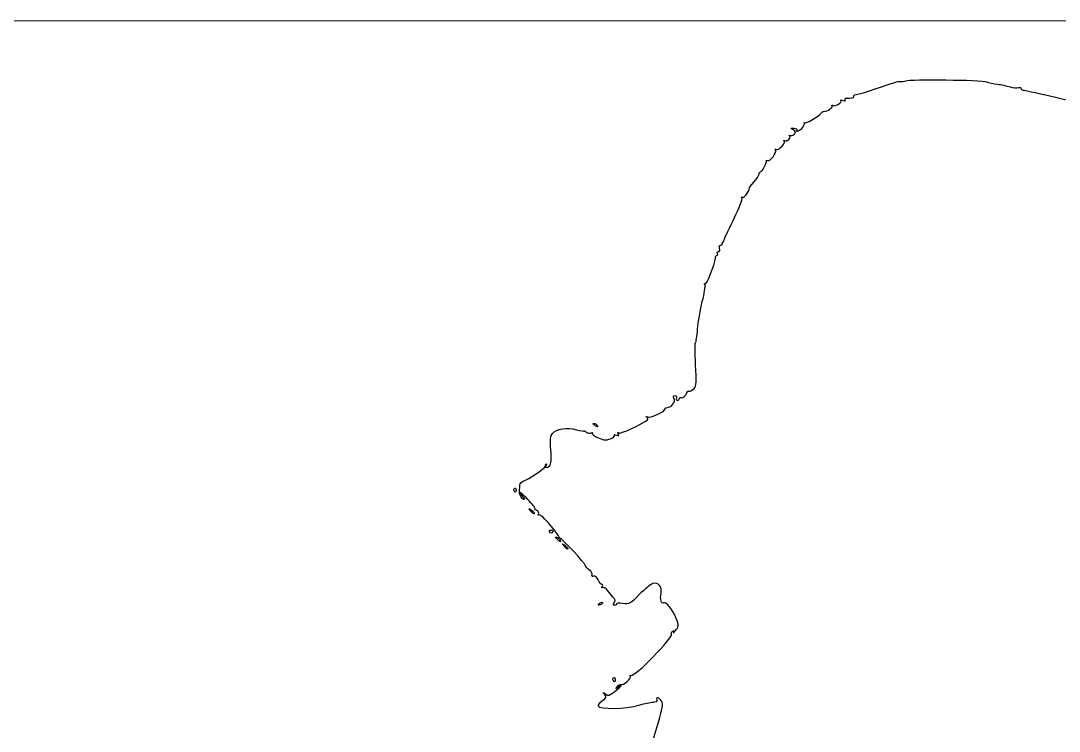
# Model space of a CAD drawing. Header units: millimetres. Extents: x -100 to 30, y 2 to 98.
# Drawn here: x -67.16 to -34.17, y 75.44 to 98 of the extents above; entities that cross this region are included whole.
import ezdxf

# ---------------------------------------------------------------- set-up
doc = ezdxf.new("R2010")
doc.units = ezdxf.units.MM
doc.layers.get('0').update_dxf_attribs({"linetype": 'CONTINUOUS', "lineweight": 0})
doc.layers.add('Layer_1', color=7, linetype='CONTINUOUS')

msp = doc.modelspace()

# ---------------------------------------------------------------- linework, layer by layer
msp.add_line((26, 98), (-96, 98))
at = {"layer": 'Layer_1', "color": 7}
for points in [[(-48.938, 85.158), (-48.938, 85.158)], [(-51.493, 83.074), (-51.493, 83.074)], [(-50.969, 82.446), (-50.969, 82.446)], [(-50.366, 81.776), (-50.366, 81.776)], [(-49.901, 81.321), (-49.901, 81.321)], [(-48.784, 79.487), (-48.784, 79.487)], [(-48.345, 77.059), (-48.345, 77.059)]]:
    msp.add_lwpolyline(points, dxfattribs=at)
for points in [[(-40.627, 95.655), (-40.552, 95.66), (-39.987, 95.841), (-39.38, 96.054)], [(-39.38, 96.054), (-39.334, 96.07), (-39.262, 96.077), (-39.22, 96.07)], [(-39.22, 96.07), (-39.178, 96.063), (-39.102, 96.074), (-39.051, 96.094)], [(-39.051, 96.094), (-38.909, 96.149), (-36.64, 96.124), (-36.488, 96.066)], [(-36.488, 96.066), (-36.414, 96.038), (-36.256, 96.003), (-36.138, 95.987)], [(-36.138, 95.987), (-36.02, 95.972), (-35.839, 95.934), (-35.737, 95.903)], [(-35.737, 95.903), (-35.634, 95.872), (-35.514, 95.86), (-35.47, 95.878)], [(-35.47, 95.878), (-35.425, 95.895), (-35.389, 95.885), (-35.389, 95.856)], [(-35.389, 95.856), (-35.389, 95.827), (-35.357, 95.801), (-35.318, 95.8)], [(-35.318, 95.8), (-35.28, 95.798), (-34.919, 95.719), (-34.517, 95.625)], [(-41.357, 95.312), (-41.28, 95.265), (-41.049, 95.411), (-41.108, 95.469)], [(-41.108, 95.469), (-41.13, 95.491), (-41.1, 95.491), (-41.042, 95.468)], [(-41.042, 95.468), (-40.974, 95.442), (-40.949, 95.449), (-40.973, 95.487)], [(-40.973, 95.487), (-40.993, 95.52), (-40.978, 95.546), (-40.94, 95.544)], [(-40.94, 95.544), (-40.771, 95.538), (-40.669, 95.563), (-40.694, 95.604)], [(-40.694, 95.604), (-40.709, 95.628), (-40.679, 95.651), (-40.627, 95.655)], [(-34.517, 95.625), (-33.589, 95.408), (-33.433, 95.378), (-33.215, 95.369)], [(-42.263, 94.76), (-42.238, 94.718), (-41.795, 94.976), (-41.735, 95.067)], [(-41.735, 95.067), (-41.716, 95.096), (-41.679, 95.121), (-41.651, 95.122)], [(-41.651, 95.122), (-41.53, 95.129), (-41.355, 95.244), (-41.387, 95.295)], [(-41.387, 95.295), (-41.407, 95.327), (-41.394, 95.335), (-41.357, 95.312)], [(-42.354, 94.581), (-42.3, 94.63), (-42.262, 94.7), (-42.27, 94.735)], [(-42.27, 94.735), (-42.279, 94.771), (-42.275, 94.782), (-42.263, 94.76)], [(-42.74, 94.351), (-42.763, 94.376), (-42.753, 94.38), (-42.718, 94.36)], [(-42.718, 94.36), (-42.683, 94.34), (-42.624, 94.359), (-42.588, 94.403)], [(-42.624, 94.54), (-42.716, 94.592), (-42.714, 94.597), (-42.603, 94.589)], [(-42.588, 94.403), (-42.537, 94.465), (-42.544, 94.494), (-42.624, 94.54)], [(-42.603, 94.589), (-42.536, 94.584), (-42.493, 94.56), (-42.508, 94.536)], [(-42.508, 94.536), (-42.556, 94.459), (-42.458, 94.487), (-42.354, 94.581)], [(-43.164, 93.911), (-43.091, 93.866), (-42.851, 94.119), (-42.908, 94.181)], [(-42.908, 94.181), (-42.931, 94.207), (-42.922, 94.212), (-42.887, 94.192)], [(-42.887, 94.192), (-42.809, 94.147), (-42.681, 94.286), (-42.74, 94.351)], [(-43.434, 93.567), (-43.364, 93.524), (-43.139, 93.813), (-43.185, 93.888)], [(-43.185, 93.888), (-43.205, 93.92), (-43.195, 93.931), (-43.164, 93.911)], [(-43.662, 93.198), (-43.608, 93.198), (-43.459, 93.483), (-43.476, 93.554)], [(-43.476, 93.554), (-43.482, 93.579), (-43.463, 93.585), (-43.434, 93.567)], [(-43.875, 92.873), (-43.784, 92.973), (-43.709, 93.087), (-43.709, 93.126)], [(-43.709, 93.126), (-43.709, 93.166), (-43.688, 93.198), (-43.662, 93.198)], [(-44.012, 92.692), (-44.028, 92.692), (-43.966, 92.774), (-43.875, 92.873)], [(-44.252, 92.368), (-44.272, 92.401), (-44.264, 92.413), (-44.234, 92.395)], [(-44.234, 92.395), (-44.204, 92.376), (-44.136, 92.435), (-44.082, 92.526)], [(-44.082, 92.526), (-44.028, 92.618), (-43.997, 92.692), (-44.012, 92.692)], [(-44.487, 91.755), (-44.337, 92.058), (-44.231, 92.334), (-44.252, 92.368)], [(-44.831, 91.02), (-44.792, 91.12), (-44.636, 91.451), (-44.487, 91.755)], [(-44.999, 90.668), (-44.961, 90.668), (-44.946, 90.715), (-44.963, 90.781)], [(-44.963, 90.781), (-44.979, 90.843), (-44.972, 90.881), (-44.948, 90.866)], [(-44.948, 90.866), (-44.923, 90.851), (-44.871, 90.92), (-44.831, 91.02)], [(-45.424, 89.642), (-45.378, 89.6), (-45.112, 90.265), (-45.098, 90.457)], [(-45.098, 90.457), (-45.094, 90.511), (-45.07, 90.556), (-45.043, 90.556)], [(-45.031, 90.612), (-45.05, 90.643), (-45.036, 90.668), (-44.999, 90.668)], [(-45.043, 90.556), (-45.017, 90.556), (-45.012, 90.581), (-45.031, 90.612)], [(-45.512, 89.082), (-45.446, 89.339), (-45.41, 89.579), (-45.431, 89.616)], [(-45.431, 89.616), (-45.453, 89.654), (-45.449, 89.665), (-45.424, 89.642)], [(-45.662, 88.207), (-45.645, 88.432), (-45.577, 88.826), (-45.512, 89.082)], [(-45.728, 87.776), (-45.709, 87.788), (-45.68, 87.981), (-45.662, 88.207)], [(-45.725, 87.089), (-45.745, 87.456), (-45.746, 87.765), (-45.728, 87.776)], [(-45.776, 86.325), (-45.703, 86.407), (-45.695, 86.53), (-45.725, 87.089)], [(-46.19, 86.034), (-46.139, 86.002), (-45.978, 86.159), (-45.997, 86.221)], [(-45.997, 86.221), (-46.003, 86.24), (-45.975, 86.248), (-45.936, 86.24)], [(-45.936, 86.24), (-45.896, 86.232), (-45.825, 86.27), (-45.776, 86.325)], [(-46.623, 85.721), (-46.491, 85.721), (-46.353, 85.898), (-46.407, 85.999)], [(-46.407, 85.999), (-46.444, 86.068), (-46.437, 86.095), (-46.382, 86.095)], [(-46.382, 86.095), (-46.341, 86.095), (-46.319, 86.062), (-46.335, 86.02)], [(-46.335, 86.02), (-46.351, 85.979), (-46.336, 85.945), (-46.302, 85.945)], [(-46.302, 85.945), (-46.267, 85.945), (-46.239, 85.972), (-46.239, 86.005)], [(-46.239, 86.005), (-46.239, 86.038), (-46.217, 86.051), (-46.19, 86.034)], [(-47.239, 85.419), (-47.137, 85.386), (-46.689, 85.595), (-46.689, 85.675)], [(-46.689, 85.675), (-46.689, 85.7), (-46.66, 85.721), (-46.623, 85.721)], [(-48.938, 85.158), (-48.988, 85.191), (-48.995, 85.213), (-48.955, 85.214)], [(-48.955, 85.214), (-48.918, 85.214), (-48.873, 85.189), (-48.853, 85.158)], [(-48.853, 85.158), (-48.81, 85.089), (-48.83, 85.089), (-48.938, 85.158)], [(-47.638, 85.105), (-47.284, 85.283), (-47.196, 85.35), (-47.256, 85.394)], [(-47.256, 85.394), (-47.32, 85.439), (-47.316, 85.444), (-47.239, 85.419)], [(-50.323, 84.366), (-50.346, 84.684), (-50.334, 84.819), (-50.275, 84.897)], [(-50.275, 84.897), (-50.165, 85.042), (-49.796, 85.099), (-49.51, 85.014)], [(-49.51, 85.014), (-49.381, 84.976), (-49.275, 84.958), (-49.275, 84.974)], [(-49.275, 84.974), (-49.275, 84.99), (-49.239, 84.973), (-49.194, 84.936)], [(-49.194, 84.936), (-49.149, 84.898), (-49.079, 84.886), (-49.039, 84.91)], [(-49.039, 84.91), (-48.999, 84.933), (-48.985, 84.931), (-49.008, 84.905)], [(-49.008, 84.905), (-49.031, 84.88), (-48.949, 84.814), (-48.825, 84.758)], [(-48.431, 84.729), (-48.338, 84.768), (-48.28, 84.819), (-48.303, 84.842)], [(-48.303, 84.842), (-48.326, 84.865), (-48.297, 84.865), (-48.238, 84.843)], [(-48.238, 84.843), (-48.159, 84.812), (-48.144, 84.821), (-48.179, 84.876)], [(-48.179, 84.876), (-48.209, 84.925), (-48.203, 84.937), (-48.162, 84.912)], [(-48.162, 84.912), (-48.128, 84.891), (-47.892, 84.978), (-47.638, 85.105)], [(-48.825, 84.758), (-48.634, 84.673), (-48.576, 84.668), (-48.431, 84.729)], [(-50.357, 83.874), (-50.314, 83.918), (-50.303, 84.079), (-50.323, 84.366)], [(-51.201, 83.38), (-51.038, 83.437), (-50.504, 83.792), (-50.504, 83.845)], [(-50.479, 83.879), (-50.529, 83.791), (-50.444, 83.787), (-50.357, 83.874)], [(-50.504, 83.845), (-50.503, 83.871), (-50.488, 83.906), (-50.471, 83.921)], [(-50.471, 83.921), (-50.453, 83.937), (-50.456, 83.918), (-50.479, 83.879)], [(-51.493, 83.074), (-51.511, 83.103), (-51.504, 83.14), (-51.478, 83.156)], [(-51.478, 83.156), (-51.452, 83.172), (-51.43, 83.149), (-51.43, 83.104)], [(-51.321, 83.078), (-51.316, 83.125), (-51.31, 83.204), (-51.306, 83.254)], [(-51.306, 83.254), (-51.302, 83.305), (-51.255, 83.362), (-51.201, 83.38)], [(-51.43, 83.104), (-51.43, 83.009), (-51.448, 83.001), (-51.493, 83.074)], [(-51.181, 82.797), (-51.252, 82.797), (-51.334, 82.962), (-51.321, 83.078)], [(-51.052, 82.797), (-51.188, 82.936), (-51.299, 83.033), (-51.299, 83.012)], [(-51.299, 83.012), (-51.299, 82.991), (-51.26, 82.934), (-51.211, 82.885)], [(-51.211, 82.885), (-51.163, 82.837), (-51.149, 82.797), (-51.181, 82.797)], [(-50.827, 82.508), (-50.816, 82.528), (-50.917, 82.658), (-51.052, 82.797)], [(-50.969, 82.446), (-51.039, 82.535), (-51.037, 82.537), (-50.948, 82.467)], [(-50.761, 82.438), (-50.81, 82.456), (-50.839, 82.488), (-50.827, 82.508)], [(-50.871, 82.347), (-50.882, 82.347), (-50.926, 82.392), (-50.969, 82.446)], [(-50.948, 82.467), (-50.854, 82.394), (-50.824, 82.347), (-50.871, 82.347)], [(-50.714, 82.339), (-50.692, 82.375), (-50.713, 82.419), (-50.761, 82.438)], [(-50.697, 82.309), (-50.73, 82.289), (-50.737, 82.301), (-50.714, 82.339)], [(-50.351, 82.003), (-50.51, 82.191), (-50.666, 82.329), (-50.697, 82.309)], [(-50.366, 81.776), (-50.382, 81.802), (-50.359, 81.823), (-50.315, 81.823)], [(-50.119, 81.588), (-49.982, 81.504), (-50.086, 81.689), (-50.351, 82.003)], [(-50.315, 81.823), (-50.272, 81.823), (-50.249, 81.802), (-50.265, 81.776)], [(-50.315, 81.729), (-50.327, 81.729), (-50.35, 81.75), (-50.366, 81.776)], [(-50.265, 81.776), (-50.281, 81.75), (-50.303, 81.729), (-50.315, 81.729)], [(-50.08, 81.497), (-50.183, 81.58), (-50.21, 81.645), (-50.119, 81.588)], [(-50.027, 81.49), (-49.998, 81.442), (-50.015, 81.444), (-50.08, 81.497)], [(-50.019, 81.56), (-50.047, 81.56), (-50.05, 81.529), (-50.027, 81.49)], [(-49.22, 80.689), (-49.246, 80.777), (-49.963, 81.56), (-50.019, 81.56)], [(-49.901, 81.321), (-49.971, 81.41), (-49.969, 81.412), (-49.879, 81.343)], [(-49.802, 81.223), (-49.814, 81.223), (-49.858, 81.267), (-49.901, 81.321)], [(-49.879, 81.343), (-49.786, 81.269), (-49.756, 81.223), (-49.802, 81.223)], [(-49.095, 80.556), (-49.155, 80.598), (-49.211, 80.658), (-49.22, 80.689)], [(-49.016, 80.405), (-49, 80.446), (-49.036, 80.515), (-49.095, 80.556)], [(-48.965, 80.36), (-49.016, 80.34), (-49.034, 80.356), (-49.016, 80.405)], [(-48.818, 80.244), (-48.859, 80.335), (-48.915, 80.379), (-48.965, 80.36)], [(-48.701, 80.098), (-48.729, 80.098), (-48.781, 80.164), (-48.818, 80.244)], [(-46.822, 79.815), (-46.78, 80.023), (-46.915, 80.18), (-47.088, 80.125)], [(-48.673, 80.004), (-48.706, 79.984), (-48.714, 79.996), (-48.69, 80.033)], [(-48.69, 80.033), (-48.668, 80.069), (-48.673, 80.098), (-48.701, 80.098)], [(-48.509, 79.894), (-48.567, 79.974), (-48.641, 80.024), (-48.673, 80.004)], [(-48.328, 79.669), (-48.37, 79.713), (-48.451, 79.814), (-48.509, 79.894)], [(-47.088, 80.125), (-47.153, 80.104), (-47.345, 79.948), (-47.514, 79.777)], [(-48.784, 79.487), (-48.746, 79.525), (-48.701, 79.543), (-48.683, 79.525)], [(-48.683, 79.525), (-48.666, 79.508), (-48.697, 79.477), (-48.753, 79.456)], [(-48.293, 79.442), (-48.353, 79.442), (-48.359, 79.461), (-48.313, 79.516)], [(-48.313, 79.516), (-48.269, 79.569), (-48.273, 79.611), (-48.328, 79.669)], [(-48.043, 79.496), (-48.164, 79.512), (-48.252, 79.507), (-48.238, 79.484)], [(-47.514, 79.777), (-47.805, 79.484), (-47.835, 79.468), (-48.043, 79.496)], [(-46.74, 79.512), (-46.815, 79.465), (-46.859, 79.628), (-46.822, 79.815)], [(-46.344, 79.019), (-46.445, 79.292), (-46.661, 79.56), (-46.74, 79.512)], [(-48.753, 79.456), (-48.833, 79.425), (-48.839, 79.431), (-48.784, 79.487)], [(-48.238, 79.484), (-48.224, 79.461), (-48.249, 79.442), (-48.293, 79.442)], [(-46.363, 78.632), (-46.257, 78.763), (-46.256, 78.78), (-46.344, 79.019)], [(-47.772, 77.212), (-47.67, 77.149), (-46.428, 78.419), (-46.491, 78.522)], [(-46.491, 78.522), (-46.508, 78.55), (-46.493, 78.591), (-46.457, 78.613)], [(-46.457, 78.613), (-46.413, 78.64), (-46.405, 78.628), (-46.432, 78.575)], [(-46.432, 78.575), (-46.455, 78.532), (-46.424, 78.557), (-46.363, 78.632)], [(-47.794, 77.188), (-47.814, 77.222), (-47.805, 77.232), (-47.772, 77.212)], [(-48.345, 77.059), (-48.363, 77.087), (-48.356, 77.124), (-48.33, 77.14)], [(-48.282, 77.088), (-48.282, 76.993), (-48.3, 76.985), (-48.345, 77.059)], [(-48.33, 77.14), (-48.303, 77.157), (-48.282, 77.133), (-48.282, 77.088)], [(-48.294, 76.699), (-48.184, 76.782), (-48.095, 76.864), (-48.095, 76.879)], [(-48.215, 76.851), (-48.173, 76.905), (-48.119, 76.937), (-48.095, 76.922)], [(-48.095, 76.879), (-48.095, 76.895), (-48.139, 76.873), (-48.193, 76.83)], [(-48.095, 76.922), (-48.026, 76.879), (-47.752, 77.121), (-47.794, 77.188)], [(-48.684, 76.411), (-48.557, 76.494), (-48.547, 76.521), (-48.611, 76.602)], [(-48.611, 76.602), (-48.677, 76.687), (-48.675, 76.689), (-48.589, 76.622)], [(-48.589, 76.622), (-48.507, 76.557), (-48.466, 76.568), (-48.294, 76.699)], [(-48.193, 76.83), (-48.282, 76.76), (-48.284, 76.762), (-48.215, 76.851)], [(-46.801, 76.387), (-46.867, 76.509), (-47, 76.546), (-46.955, 76.43)], [(-48.814, 76.231), (-48.823, 76.277), (-48.765, 76.358), (-48.684, 76.411)], [(-47.525, 76.258), (-47.947, 76.134), (-48.792, 76.116), (-48.814, 76.231)], [(-47.076, 76.353), (-47.157, 76.349), (-47.359, 76.306), (-47.525, 76.258)], [(-46.955, 76.43), (-46.938, 76.385), (-46.983, 76.357), (-47.076, 76.353)], [(-46.907, 75.727), (-46.778, 76.154), (-46.754, 76.299), (-46.801, 76.387)], [(-47.251, 73.907), (-47.411, 73.867), (-47.31, 74.401), (-46.907, 75.727)]]:
    msp.add_open_spline(points, degree=3, dxfattribs=at)

doc.saveas('drawing.dxf')
